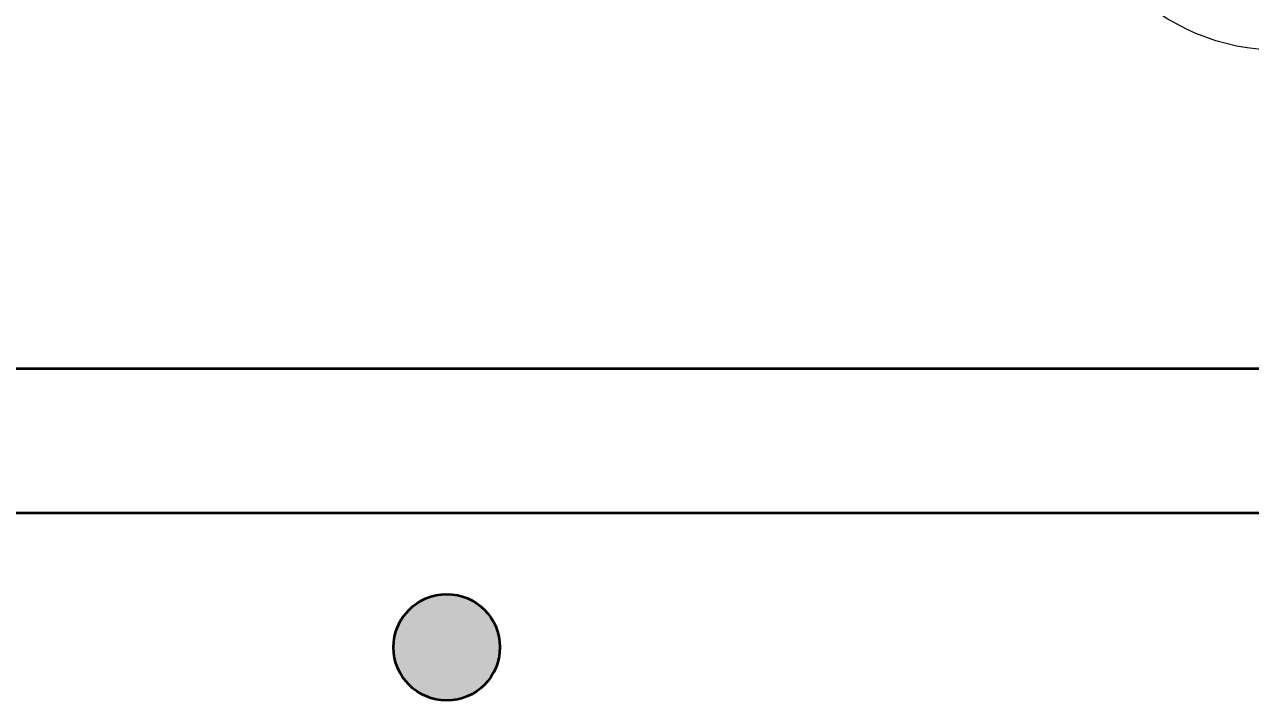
# Model space of a CAD drawing. Extents: x 23 to 417, y 3 to 294.
# Drawn here: x 315.69 to 331.34, y 47.84 to 56.47 of the extents above; entities that cross this region are included whole.
import ezdxf
from ezdxf.enums import TextEntityAlignment as Align

# ---------------------------------------------------------------- set-up
doc = ezdxf.new("R2010")
doc.units = 0
doc.layers.get('0').update_dxf_attribs({"lineweight": 13})
doc.layers.add('6', color=7, linetype='Continuous', lineweight=13)
doc.styles.get("Standard").update_dxf_attribs({"font": 'isocp.shx'})

# ---------------------------------------------------------------- blocks, each defined once
blk = doc.blocks.new('BLOCK4187')
at = {"color": 6, "lineweight": 5}
for points in [[(321.704, 48.259), (320.596, 48.999), (321.076, 49.198), (320.817, 49.147)], [(321.704, 48.259), (321.076, 49.198), (321.557, 48.999), (321.336, 49.147)], [(321.704, 48.259), (320.397, 48.519), (320.596, 48.999), (320.449, 48.779)], [(321.704, 48.259), (321.557, 48.999), (321.755, 48.519), (321.704, 48.779)], [(321.704, 48.259), (320.596, 48.039), (320.397, 48.519), (320.449, 48.259)], [(321.704, 48.259), (321.076, 47.84), (320.596, 48.039), (320.817, 47.892)], [(321.704, 48.259), (321.557, 48.039), (321.076, 47.84), (321.336, 47.892)]]:
    blk.add_solid(points, dxfattribs=at)
blk = doc.blocks.new('BLOCK4220')
at = {"color": 6, "lineweight": 5}
for points in [[(321.704, 48.259), (320.596, 48.999), (321.076, 49.198), (320.817, 49.147)], [(321.704, 48.259), (321.076, 49.198), (321.557, 48.999), (321.336, 49.147)], [(321.704, 48.259), (320.397, 48.519), (320.596, 48.999), (320.449, 48.779)], [(321.704, 48.259), (321.557, 48.999), (321.755, 48.519), (321.704, 48.779)], [(321.704, 48.259), (320.596, 48.039), (320.397, 48.519), (320.449, 48.259)], [(321.704, 48.259), (321.076, 47.84), (320.596, 48.039), (320.817, 47.892)], [(321.704, 48.259), (321.557, 48.039), (321.076, 47.84), (321.336, 47.892)]]:
    blk.add_solid(points, dxfattribs=at)
blk = doc.blocks.new('BLOCK4670')
at = {"color": 7, "lineweight": 13}
blk.add_line((31.364, -86.767), (53.205, -104.972), dxfattribs=at)
blk.add_lwpolyline([(40.441, -90.964), (31.364, -86.767), (37.127, -94.94)], dxfattribs=at)
blk.add_circle((63.823, -113.823), 13.823, dxfattribs=at)
blk.add_text('16', height=10, dxfattribs=at).set_placement((56.554, -118.823), (71.092, -118.823), align=Align.FIT)

msp = doc.modelspace()

# ---------------------------------------------------------------- linework, layer by layer
at = {"color": 7, "lineweight": 35}
for p, q in [((255.0033, 52.0792), (409.2014, 52.0792)), ((30.2375, 50.2375), (409.7625, 50.2375))]:
    msp.add_line(p, q, dxfattribs=at)
at = {"layer": '6', "color": 6, "lineweight": 35}
msp.add_circle((321.0765, 48.5192), 0.679, dxfattribs=at)
msp.add_circle((321.0765, 48.5192), 0.679, dxfattribs=at)

# ---------------------------------------------------------------- block references
at = {"lineweight": 0, "xscale": 0.2, "yscale": 0.2, "zscale": 0.2}
msp.add_blockref('BLOCK4670', (318.9545, 81.6691), dxfattribs=at)
at = {"lineweight": 0}
for name in ['BLOCK4187', 'BLOCK4220']:
    msp.add_blockref(name, (0, 0), dxfattribs=at)

doc.saveas('drawing.dxf')
